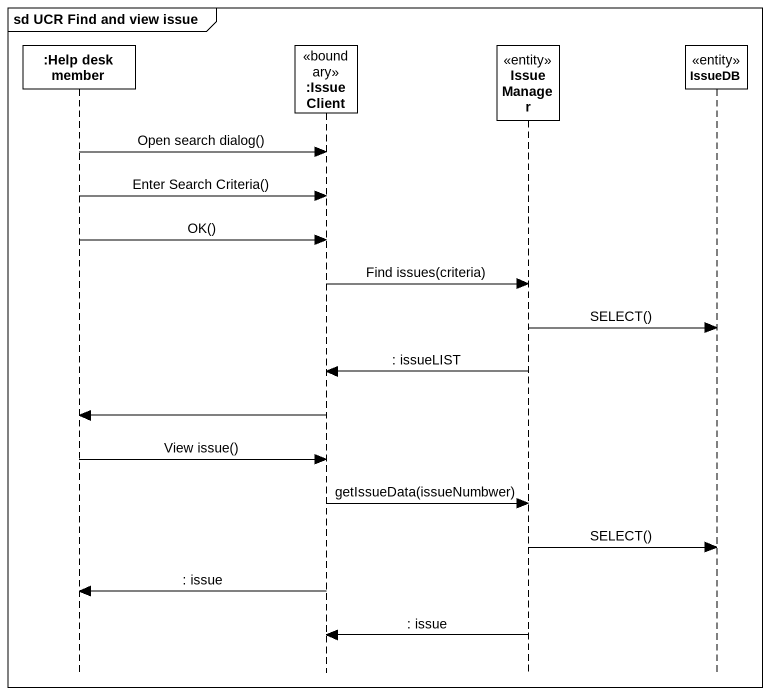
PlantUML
@startuml
mainframe sd UCR Find and view issue
hide footbox
participant ":Help desk member" as Help_desk_member
participant ":IssueClient" as IssueClient <<boundary>>
participant IssueManager <<entity>>
participant IssueDB <<entity>>

Help_desk_member -> IssueClient : Open search dialog()
Help_desk_member -> IssueClient : Enter Search Criteria()
Help_desk_member -> IssueClient : OK()
IssueClient -> IssueManager : Find issues(criteria)
IssueManager -> IssueDB : SELECT()
IssueManager -> IssueClient : : issueLIST
IssueClient -> Help_desk_member
Help_desk_member -> IssueClient : View issue()
IssueClient -> IssueManager : getIssueData(issueNumbwer)
IssueManager -> IssueDB : SELECT()
IssueClient -> Help_desk_member : : issue
IssueManager -> IssueClient : : issue
@enduml
